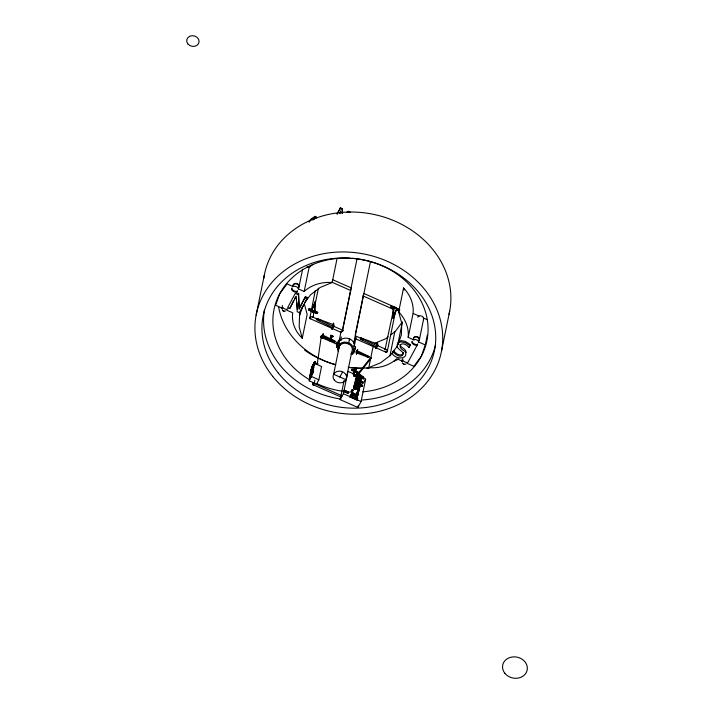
<?xml version="1.0" encoding="UTF-8"?>
<svg xmlns="http://www.w3.org/2000/svg" width="714" height="714" viewBox="0 0 714 714"><rect width="100%" height="100%" fill="white"/><g stroke="black" fill="none" stroke-linecap="round" stroke-linejoin="round"><path stroke-width="1.07" d="M342.327 213.468L342.497 208.747L340.364 207.801L336.999 214.084M342.497 213.602L342.497 208.747M340.899 213.709L340.926 210.657L339.4 213.486M314.517 310.233L314.624 303.7M315.124 311.215L315.276 301.424L311.831 310.144M393.039 318.283L393.191 308.493L393.833 307.306L393.682 317.096L393.039 318.283L396.832 308.627L393.682 317.096M359.276 390.049L358.731 391.379L357.812 390.977L358.223 390.21C360.936 386.569 352.047 391.227 354.474 386.292L355.322 386.667L354.34 388.184M354.242 346.219L355.947 337.856L355.286 335.999M355.947 337.856L354.912 338.481L386.212 352.305C387.997 352.6 387.193 349.708 385.997 349.387L376.912 345.371M313.981 384.409C313.633 386.372 311.117 383.721 313.303 383.757M338.882 348.459L336.455 346.87L338.855 342.863L339.507 339.668L341.14 340.391M337.106 343.675L336.437 347.379M353.876 346.013L355.51 346.736L354.144 352.404L352.43 354.447L350.806 353.725M355.51 346.736L354.796 349.208M315.249 290.812L309.751 318.489L341.23 332.447M343.264 330.555L341.542 331.135L341.051 332.305M400.01 344.416C400.304 348.093 406.391 348.575 406.275 352.671M356.5 398.805C356.607 396.511 352.654 394.476 350.967 395.931M341.381 397.198L312.571 384.48L312.803 383.721L313.205 383.052L342.015 395.77L341.381 397.198L341.524 396.627M337.41 343.407L337.731 342.925L337.097 344.353L320.809 337.16L321.407 335.75L317.4 362.899M321.443 335.857L320.898 337.088M330.743 340.649L330.073 340.355L332.019 336.303L330.109 340.06L330.778 340.355L330.502 341.131L328.476 340.239L328.761 339.462L329.377 340.042L328.761 339.462M329.377 340.042L331.287 336.294L330.636 335.999L330.912 335.223L332.938 336.115L332.653 336.892L331.983 336.597M330.636 335.999L330.912 335.223M330.502 341.131L330.778 340.355M331.287 336.294L330.671 335.705M332.653 336.892L332.938 336.115M355.045 371.932C361.953 375.368 353.216 368.513 353.858 374.261L353.002 373.877L354.189 371.548L351.654 370.138L352.02 369.406L354.599 370.548L352.02 369.406M353.002 373.877L354.224 371.271L351.654 370.138M353.858 374.261L355.081 371.646M357.616 373.065L357.991 372.342L355.42 371.209L356.643 368.576L355.786 368.201L354.599 370.548M354.563 370.825L355.786 368.201M355.42 371.209L356.643 368.576M357.991 372.342L355.456 370.923M397.323 344.737L398.448 342.077A4.489 3.829 11.6 0 1 401.295 340.676L405.373 341.435L410.264 344.55L409.015 347.611C402.553 339.445 394.726 346.424 405.177 351.458C408.881 359.874 395.226 359.49 392.334 353.662L393.637 350.494C395.181 353.653 402.134 357.643 403.571 352.573M370.477 357.776L371.101 358.249L370.495 357.821L356.482 375.564M256.139 315.124L264.305 275.202M289.786 308.448L296.301 296.292L297.22 311.732L299.728 312.839L307.538 297.542L305.449 296.613L299.211 308.983L298.434 294.828L295.257 293.427L287.697 307.529L289.786 308.448L293.543 300.701M299.023 286.662L302.602 269.196M298.434 294.828L298.675 293.632L296.292 292.579M309.028 222.197L311.322 219.475L315.044 217.19L315.213 216.351L316.481 216.904L316.302 217.743L312.812 220.082M299.211 308.983L298.675 293.632M299.728 312.839L299.978 311.643M298.149 288.795L304.191 291.464L309.091 267.509A36.209 30.881 11.6 0 1 312.839 264.555M299.55 315.82L300.442 311.465M286.698 310.144L292.74 312.812A35.736 30.479 11.6 0 0 302.263 338.275L307.172 314.33L304.351 303.905M313.562 311.956C313.491 321.059 312.607 314.356 309.68 318.069M314.446 307.636L318.426 288.206M337.303 214.03L340.364 207.801M312.125 374.011L310.304 378.009L309.439 377.626L312.143 371.45M310.911 376.323L309.822 375.743L309.938 375.18L311.001 372.735L311.875 373.119M311.108 374.091L310.358 373.136L312.687 368.772L313.562 369.156L312.455 372.048L313.134 371.226L312.937 372.19L312.072 371.807L312.268 370.843L313.508 371.441L312.339 374.216L311.474 373.833L311.67 372.842L312.545 373.226L312.339 374.216M311.839 370.521L310.965 370.138L312.661 365.577L311.429 367.871L313.098 368.656L313.544 368.067L313.178 369.45M311.429 367.871L314.651 361.561L315.517 361.944L315.24 363.256L313.392 367.005M309.439 377.626L311.67 372.842M311.286 370.62L311.911 367.558L314.222 363.256L321.568 366.496L318.855 379.759L316.543 384.07L309.198 380.821L310.867 372.663M312.375 371.289L311.509 370.905L311.938 368.817L312.803 369.2M312.232 368.272L311.902 369.897L312.705 367.719L312.232 368.272L312.411 367.737L311.536 367.353M310.304 378.009L313.607 370.95L312.732 370.566L312.072 371.807M313.009 364.934L312.964 365.738L314.178 362.748L313.009 364.934L313.883 365.318L313.758 366.112L315.053 363.14L314.267 364.595M311.474 373.833L312.732 370.566M312.268 370.843L311.581 371.664L312.687 368.772M309.198 380.821L311.509 376.51L312.553 371.414M312.964 369.37L313.598 366.309M314.651 361.561L310.965 370.138M313.508 371.441L313.607 370.95M305.36 301.745L310.51 294.837L320.3 287.412L332.153 282.548L337.053 258.593M322.014 338.4L323.228 333.893C320.711 337.731 321.354 334.322 322.014 338.4L322.71 336.41L334.83 340.989L334.348 341.872L322.237 337.303M348.111 212.138L348.28 211.299L350.458 212.263M314.196 383.498L314.865 380.241M332.947 324.352L333.59 323.165L334.036 326.003L331.956 329.208L332.947 326.325L317.061 318.506L316.418 319.702L332.305 327.521M331.956 329.208L333.59 323.165M339.061 341.292L340.98 331.894M342.533 329.707L357.125 258.37M339.346 346.308L333.634 374.252L346.067 379.741L351.779 351.797A6.854 5.846 11.6 0 0 348.361 343.845L344.871 343.166A6.854 5.846 11.6 0 0 338.838 347.745M340.828 339.061L341.274 336.901M342.381 331.474L351.029 289.215M340.194 399.635L343.372 393.709L347.95 371.351L365.639 379.161L361.07 401.518L357.892 407.453L340.194 399.635L344.112 380.473M355.26 334.804L363.462 294.703M353.769 343.122L370.352 262.056M344.398 390.46L348.932 392.084L344.398 390.46L343.782 391.593L348.253 393.566L348.932 392.084M356.411 354.064L357.634 349.548L356.081 351.94L356.411 354.064L357.116 352.073L369.227 356.643L368.754 357.536L356.643 352.966M357.634 349.548L356.893 351.699L357.375 350.815L369.227 356.643M353.769 376.064L354.278 374.796L361.837 378.134L361.739 378.634L361.329 379.402L353.769 376.064L354.278 374.796M349.851 396.948L350.672 394.744L352.618 393.726C355.26 394.512 359.419 396.868 357.08 400.143L349.851 396.948L350.699 395.074M351.163 395.993C351.788 392.816 357.803 395.842 356.822 398.483L351.163 395.993L350.752 396.752M359.606 387.247C359.91 390.147 354.751 386.274 353.983 386.381L354.492 385.114L358.473 386.827L359.41 386.631A1.357 0.687 28.2 0 0 359.222 386.06L354.76 383.713L355.233 382.008L356.018 382.356A1.241 0.625 28.2 0 1 355.269 381.499L356.331 380.66L359.642 381.99L360.704 383.284L360.151 384.186L362.569 385.257L362.06 386.506L354.724 383.266L355.233 382.008M358.999 387.39A1.357 0.687 28.2 0 0 358.812 386.827L354.349 384.48L354.867 383.213L360.311 385.614L359.794 386.881L360.311 385.614M359.82 376.046L356.545 373.859L357.062 372.556L363.828 377.126L363.658 379.125L361.757 377.287L357.036 376.287M355.358 380.16L355.867 378.911L356.652 379.25A1.241 0.625 28.2 0 1 355.902 378.393L356.964 377.554L360.284 378.884L361.338 380.178L360.784 381.08L363.203 382.151L362.694 383.4L355.358 380.16L355.867 378.911M353.983 386.381L354.492 385.114M356.607 374.788L356.09 376.082L356.607 374.788L361.052 375.823L356.955 373.092L357.062 372.556M357.08 400.143L357.268 399.233M361.329 379.402L361.427 378.893M362.908 378.795C364.845 375.502 357.812 376.126 356.5 375.314M362.06 386.506L362.569 385.257M362.694 383.4L363.203 382.151M357.892 407.453L358.321 405.32M402.776 361.4L396.743 358.731A35.539 30.309 11.6 0 1 368.781 367.648L373.235 345.871M376.84 343.737L377.483 342.541L377.929 345.389L375.85 348.593L376.831 345.71L360.945 337.892L360.311 339.079L376.189 346.897M375.85 348.593L377.483 342.541M384.953 350.012L393.851 308.198M387.256 351.681L395.494 311.366M397.85 344.871L401.357 334.955L401.759 323.38L398.662 311.911L403.562 287.965A39.136 33.38 11.6 0 1 413.094 313.428L408.194 337.383L414.227 340.051M389.933 355.733L394.833 331.778M392.334 353.662L393.637 350.494M397.716 344.773L402.393 321.907M409.015 347.611L410.264 344.55M419.368 339.802L423.616 319.051M406.801 363.176L413.852 366.291L421.251 356.357L425.303 344.933L427.302 335.134M441.529 351.038L449.695 311.117M354.117 351.609L354.483 350.744M360.204 384.632L360.177 383.73M302.727 306.315L299.568 315.24L299.166 326.816L302.263 338.275M312.125 309.894L315.276 301.424M337.24 343.773L337.097 344.353M309.822 375.743L311.224 372.521L312.152 371.405L313.018 371.833L312.089 372.904L311.224 372.521M310.697 376.126L311.741 373.708M312.973 370.138L313.91 367.326L313.196 368.183M328.476 340.239L328.717 339.757M329.413 339.748L331.332 335.999M351.618 370.414L351.993 369.691M357.652 372.779L358.026 372.056M311.938 368.817L310.849 371.923L312.643 372.744M294.543 298.836L295.551 296.962M299.461 307.779L305.449 296.613M300.987 309.76L303.504 305.065M304.512 303.182L307.538 297.542M308.484 309.76L309.126 308.564L317.73 312.366L317.096 313.562L312.678 312.188L308.484 309.76L310.483 310.644M312.678 312.188L313.321 311.001L317.73 312.366M321.675 336.276L323.228 333.893M314.481 363.872L315.517 361.944M311.402 373.047L310.528 372.663L310.893 371.985M311.509 370.905L313.035 366.934L310.528 372.663M349.173 339.855L349.673 338.918A8.077 6.89 11.6 0 1 354.305 346.593M348.361 343.845L349.673 338.918A8.077 6.89 11.6 0 0 340.159 340.346M339.846 377.001L342.39 372.253M343.853 391.254L344.469 390.112M393.191 308.493L390.585 307.341L391.218 306.145L395.636 307.52L399.831 309.947L391.218 306.145M356.545 373.859L356.955 373.092M354.349 384.48L354.76 383.713M351.681 392.254L353.269 390.237L352.1 389.728L351.69 390.496C349.155 392.218 353.064 394.815 354.813 395.226M357.812 390.977C360.472 387.586 350.529 391.754 354.474 386.292M352.207 394.494L352.618 393.726M361.757 377.287L362.168 376.519M358.196 389.317L358.606 388.55M357.473 394.494A2.553 1.294 28.2 0 0 357.527 394.19L356.813 392.754L357.223 391.986L358.366 392.495L358.508 394.512A3.525 1.785 28.2 0 1 358.035 394.815A3.097 1.571 28.2 0 1 356.884 394.904C354.706 394.69 349.369 392.12 352.1 389.728M358.731 391.379C362.328 386.042 354.563 389.692 354.938 386.988L355.322 386.667M355.393 395.431L356.473 395.672A3.097 1.571 28.2 0 0 357.303 395.663A3.525 1.785 28.2 0 0 358.098 395.27L358.366 392.495M364.283 381.704L365.639 379.161M408.444 361.418L417.342 344.835M292.651 286.671C294.266 285.529 298.381 286.912 298.461 288.929M412.995 339.81C414.602 338.659 418.725 340.042 418.806 342.068M395.922 308.6L395.833 307.591L363.988 293.525M309.198 221.358L311.491 218.636L315.213 216.351M332.599 328.021L334.036 326.003M356.081 351.94L357.152 350.44M376.483 347.397L377.929 345.389M337.802 341.711L339.507 339.668M401.75 322.773L395.324 331.403L390.603 334.982M397.493 345.862L390.424 355.358L380.624 362.783L368.781 367.648M356.438 376.921L371.075 358.258M310.242 373.699L311.001 372.735M312.607 384.471L313.205 383.052M356.063 388.844L356.679 388.362M355.822 378.42L355.492 379.161A1.241 0.625 28.2 0 0 355.867 379.741M312.982 219.243L314.579 218.02M388.068 336.91L385.524 338.829L374.663 343.291M346.629 212.513L348.28 211.299M360.722 381.713L362.792 382.918M385.212 349.476L385.997 349.387M394.512 307.77L395.833 307.591M353.269 390.237C349.914 391.683 355.411 394.663 357.312 394.199A2.553 1.294 28.2 0 0 357.937 393.423L357.223 391.986M285.645 311.001L283.94 311.152M405.98 364.14L404.285 364.283M310.84 318.64L309.921 318.623M359.499 383.686C361.132 382.659 356.393 380.134 355.965 381.829C358.937 384.819 361.302 383.257 356.027 382.026M355.92 381.419L354.858 382.267A1.241 0.625 28.2 0 0 355.233 382.847M317.284 364.39C318.971 363.685 316.873 361.605 316.668 363.917M282.476 310.501L283.279 310.956M402.268 363.051L403.624 364.095M283.163 310.92L284.056 311.179M403.508 364.06L404.401 364.318M390.585 307.341L394.11 308.439M356.795 381.579L357.821 381.954M355.215 389.255L354.447 388.755M317.061 318.506L333.286 324.638M360.945 337.892L377.179 344.014M360.311 339.079L362.337 339.846M340.194 208.64L342.327 209.586M315.044 217.19L316.302 217.743M307.074 266.617L309.091 267.509M413.094 313.428L419.127 316.097M423.152 317.873L427.177 319.649M332.644 279.692L351.556 288.037M396.19 309.814L399.188 311.143L396.672 309.68M331.644 282.075L350.503 290.393M362.926 295.882L393.682 309.465L393.352 308.957M293.115 286.573L287.082 283.904L279.674 293.838L275.631 305.262L282.673 308.368M418.252 341.827L425.303 344.933M305.199 297.818L307.288 298.738M314.481 312.411L317.096 313.562M312.214 316.802L320.291 320.372M333.42 326.173L343.514 330.627M355.706 336.008L363.783 339.578M330.877 335.518L332.902 336.41M338.855 342.863L340.489 343.586M353.225 349.208L354.858 349.922M332.635 340.676L337.731 342.925M355.75 368.486L356.607 368.861M363.319 378.027L364.069 378.358M354.18 375.296L361.739 378.634M355.768 379.393L363.105 382.633M355.456 379.669L356.241 380.018M355.135 382.499L362.471 385.738M360.204 386.122L359.374 385.747C362.239 389.157 354.903 386.595 354.394 385.614M354.456 383.98L358.089 385.578M354.082 385.872L356.563 386.97M354.064 387.059L354.912 387.434M312.571 369.343L313.446 369.727M358.223 390.21L359.142 390.62M311.081 369.575L312.768 370.28M311.848 372.003L312.714 372.387M311.973 372.289L312.839 372.672M356.813 392.754L357.955 393.253M311.768 373.279L312.643 373.663M310.358 373.136L311.224 373.52M311.509 376.51L318.855 379.759M344.755 391.647L347.432 392.825M309.76 377.028L310.626 377.411M350.262 396.181L357.491 399.376M351.699 397.171L354.528 398.421M343.372 393.709L361.07 401.518M358.455 378.848L358.972 379.098M366.773 356.563L368.754 357.536M322.969 335.152L334.83 340.989M332.376 340.899L334.348 341.872M357.884 388.568L359.088 389.549M386.212 352.305L385.364 351.547M309.126 308.564L313.321 311.001M355.251 395.993L355.777 396.306M362.328 377.144L363.015 377.572M359.445 379.366L360.24 379.946M358.812 382.472L359.606 383.052M410.014 345.746L405.124 342.64L401.054 341.872A4.489 3.829 11.6 0 0 398.198 343.282C394.101 348.155 402.25 350.03 403.321 353.769C401.893 358.839 394.94 354.858 393.396 351.699M356.197 396.6L356.768 397.127M360.186 380.83L357.598 379.063L356.188 379.491M403.562 287.965L404.124 290.045M356.554 351.056L356.893 353.171M322.157 335.393L322.487 337.517M297.006 302.816L297.399 309.43M338.873 348.021A6.417 5.471 11.6 0 1 338.971 347.147M339.436 345.906A6.417 5.471 11.6 0 1 340.551 344.505M304.191 291.464A36.209 30.881 11.6 0 1 332.153 282.548M398.662 311.911A39.136 33.38 11.6 0 1 408.194 337.383M352.225 258.289A78.031 66.545 11.6 0 1 427.891 324.718A78.031 66.545 11.6 0 1 362.766 391.834M342.283 391.201A78.031 66.545 11.6 0 1 316.632 383.489M309.689 379.83A78.031 66.545 11.6 0 1 275.756 302.941A78.031 66.545 11.6 0 1 350.074 258.165M402.339 361.962A3.124 2.606 12.4 0 1 401.786 359.972M408.337 361.605A3.124 1.696 28.7 0 1 404.749 361.882A3.124 1.696 28.7 0 1 402.866 358.705M417.538 344.443A3.124 1.669 28.5 0 1 414.334 344.862A3.124 1.669 28.5 0 1 411.871 341.944M413.388 338.347A3.124 2.588 12.7 0 1 417.485 337.294A3.124 2.588 12.7 0 1 419.056 340.846M413.468 337.972A3.124 2.713 10.6 0 1 417.583 336.794A3.124 2.713 10.6 0 1 419.136 340.471M417.717 317.194A3.124 2.615 12.4 0 1 421.813 316.123A3.124 2.615 12.4 0 1 423.384 319.702M417.833 343.889A3.124 1.464 27.8 0 1 414.727 344.13A3.124 1.464 27.8 0 1 412.165 341.381M282.557 309.358A3.124 2.606 12.4 0 1 282.003 308.823M281.619 308.198A3.124 2.606 12.4 0 1 281.423 307.52M287.992 308.466A3.124 1.696 28.7 0 1 284.404 308.743A3.124 1.696 28.7 0 1 282.521 305.565M297.194 291.303A3.124 1.669 28.5 0 1 293.624 291.553A3.124 1.669 28.5 0 1 291.723 288.411M292.82 285.85A3.124 2.588 12.7 0 1 296.756 284.011A3.124 2.588 12.7 0 1 298.72 287.706M293.124 284.832A3.124 2.713 10.6 0 1 297.247 283.663A3.124 2.713 10.6 0 1 298.791 287.331M297.497 290.75A3.124 1.464 27.8 0 1 294.025 290.812A3.124 1.464 27.8 0 1 291.99 287.903M338.061 351.101A8.077 6.89 11.6 0 1 346.843 342.283A8.077 6.89 11.6 0 1 351.788 353.76M435.585 344.88A87.403 74.533 11.6 0 1 361.391 400.036M340.846 399.064A87.403 74.533 11.6 0 1 264.475 309.537M263.761 278.469A94.418 80.521 11.6 0 1 372.003 214.039A94.418 80.521 11.6 0 1 448.999 314.347M398.93 358.874A78.031 66.545 11.6 0 1 394.146 361.204M369.897 367.665A78.031 66.545 11.6 0 1 348.245 367.389M335.66 364.8A78.031 66.545 11.6 0 1 278.594 306.806M368.995 368.04A87.403 74.533 11.6 0 1 366.853 368.156M362.569 368.254A87.403 74.533 11.6 0 1 348.459 367.282M335.705 364.667A87.403 74.533 11.6 0 1 304.61 350.128M360.597 380.062C356.081 381.999 355.144 374.743 360.597 380.062M370.361 358.919L370.994 357.616L370.361 358.919M187.844 43.92A6.239 5.328 11.6 0 0 198.546 43.563A6.239 5.328 11.6 0 0 192.253 35.7A6.239 5.328 11.6 0 0 187.844 43.92M504.869 673.302A12.486 10.648 11.6 0 0 526.263 672.579A12.486 10.648 11.6 0 0 513.687 656.862A12.486 10.648 11.6 0 0 504.869 673.302M334.322 380.134A6.854 5.846 11.6 0 0 346.067 379.741A6.854 5.846 11.6 0 0 339.159 371.119A6.854 5.846 11.6 0 0 334.322 380.134M272.677 376.332A94.418 80.521 11.6 0 0 434.487 370.905A94.418 80.521 11.6 0 0 339.328 252.015A94.418 80.521 11.6 0 0 272.677 376.332M278.344 373.11A87.403 74.533 11.6 0 0 428.114 368.094A87.403 74.533 11.6 0 0 340.042 258.049A87.403 74.533 11.6 0 0 278.344 373.11"/></g></svg>
